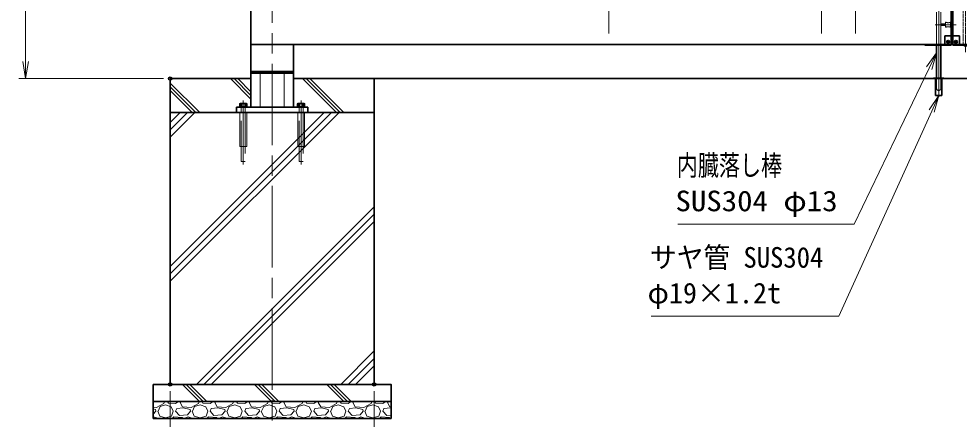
# Model space of a CAD drawing. Units: millimetres, scale not verified. Extents: x -5940 to 5940, y -4200 to 4200.
# Drawn here: x -4544 to -1778, y -2431 to -1252 of the extents above; entities that cross this region are included whole.
import ezdxf
from ezdxf.enums import TextEntityAlignment as Align

# ---------------------------------------------------------------- set-up
doc = ezdxf.new("R2010")
doc.units = ezdxf.units.MM
doc.header["$LTSCALE"] = 20
doc.header["$PDMODE"] = 32
doc.header["$PDSIZE"] = 10
doc.linetypes.add('DASHED', pattern=[7.5, 6, -1.5])
doc.linetypes.add('USER1', pattern=[18, 12, -1.5, 3, -1.5])
for name, color, linetype, lineweight in [('0-1_外形線', 7, 'Continuous', 35), ('0-2_隠れ線', 140, 'DASHED', 18), ('0-3_軸線', 200, 'USER1', 15), ('0-5_細線', 2, 'Continuous', 35), ('0-6_寸法線', 4, 'Continuous', 18), ('0-7_0', 7, 'Continuous', 18), ('0-E_ハッチング', 253, 'Continuous', 13)]:
    doc.layers.add(name, color=color, linetype=linetype, lineweight=lineweight)
doc.layers.add('0-8_Defpoints', color=7, linetype='Continuous')
doc.styles.add('ＭＳ ゴシック', font='')
doc.styles.get('ＭＳ ゴシック').set_extended_font_data('MS Gothic')

# ---------------------------------------------------------------- blocks, each defined once
blk = doc.blocks.new('shgtdhgjhhggf')
at = {"layer": '0-1_外形線'}
for p, q in [((0, 520), (380, 520)), ((0, -40), (0, 0)), ((132, 166.2), (173.8, 166.2)), ((132, 166.2), (132, 153.8)), ((132, 153.8), (173.8, 153.8)), ((186.2, 208), (173.8, 208)), ((173.8, 208), (173.8, 166.2)), ((173.8, 153.8), (173.8, 112)), ((186.2, 112), (173.8, 112)), ((186.2, 208), (186.2, 166.2)), ((186.2, 166.2), (228, 166.2)), ((186.2, 153.8), (186.2, 112)), ((186.2, 153.8), (228, 153.8)), ((228, 166.2), (228, 153.8)), ((380, 520), (380, -40)), ((0, -40), (1504, -40))]:
    blk.add_line(p, q, dxfattribs=at)
blk.add_circle((180, 160), 84, dxfattribs=at)
for centre, radius, start, end in [((1504, 0), 40, 270, 0), ((734, 40), 130, 217.97987, 322.02013)]:
    blk.add_arc(centre, radius, start, end, dxfattribs=at)
at = {"layer": '0-2_隠れ線'}
for p, q in [((604, 4520), (864, 4520)), ((604, 4520), (604, 40)), ((864, 4520), (864, 40)), ((34, 3930), (34, 3630)), ((334, 3630), (334, 3930)), ((334, 3830), (604, 3830)), ((334, 3730), (604, 3730))]:
    blk.add_line(p, q, dxfattribs=at)
for centre, radius, start, end in [((184, 4290), 390, 247.38014, 292.61986), ((184, 3270), 390, 67.38014, 112.61986), ((734, 40), 130, 180, 217.97987), ((734, 40), 130, 322.02013, 0)]:
    blk.add_arc(centre, radius, start, end, dxfattribs=at)
at = {"layer": '0-3_軸線'}
for p, q in [((734, 4902.9), (734, -448.4)), ((-296.3, 3780), (934.3, 3780)), ((180, 160), (87.6, 160)), ((180, 160), (180, 252.4)), ((180, 160), (272.4, 160)), ((180, 160), (180, 67.6))]:
    blk.add_line(p, q, dxfattribs=at)
blk = doc.blocks.new('PROFSP005ACXU6')
at = {"layer": '0-1_外形線'}
for p, q in [((12, 166), (12, 0)), ((199.9, 103.9), (12, 103.9)), ((12, -166), (12, 0)), ((216, 0), (216, 180)), ((199.9, -103.9), (12, -103.9))]:
    blk.add_line(p, q, dxfattribs=at)
for points in [[(108, 207.8), (12, 207.8), (12, 166), (0, 166), (0, 0)], [(108, -207.8), (12, -207.8), (12, -166), (0, -166), (0, 0)], [(216, 180), (199.9, 207.8), (108, 207.8)], [(216, 0), (216, -180), (199.9, -207.8), (108, -207.8)]]:
    blk.add_lwpolyline(points, dxfattribs=at)
for centre, radius, start, end in [((124, 155.9), 92, 325.61587, 34.38413), ((-127.9, 0), 343.9, 342.41211, 17.58789), ((124, -155.9), 92, 325.61587, 34.38413)]:
    blk.add_arc(centre, radius, start, end, dxfattribs=at)
blk = doc.blocks.new('A$C7A822601')
at = {"layer": '0-7_0', "rotation": 90}
blk.add_blockref('PROFSP005ACXU6', (0, 0), dxfattribs=at)
blk = doc.blocks.new('_Open')
at = {"layer": '0-7_0'}
blk.add_line((-20, 3.333), (0, 0), dxfattribs=at)
blk.add_lwpolyline([(-20, -3.333), (0, 0), (-20, 0)], dxfattribs=at)
blk = doc.blocks.new('S28')
at = {"layer": '0-6_寸法線'}
for points in [[(-15350995.6, 57439294.7), (-15340625.2, 57439294.7), (-15336213.4, 57448479.6), (-15335780.4, 57449381)], [(-15336063.1, 57448407.4), (-15335780.4, 57449381), (-15336363.6, 57448551.7)]]:
    blk.add_lwpolyline(points, dxfattribs=at)
at = {"layer": '0-6_寸法線', "color": 254, "style": 'ＭＳ ゴシック'}
for s, width, p in [('内臓落し棒', 0.75, (-15351062.8, 57441791.6)), ('SUS304 φ13', 1.1, (-15351139.6, 57439691.6))]:
    blk.add_text(s, height=1212, dxfattribs=dict(at, width=width)).set_placement(p, align=Align.BOTTOM_LEFT)
blk = doc.blocks.new('S29')
at = {"layer": '0-6_寸法線'}
for points in [[(-15352575.4, 57433872.9), (-15341533, 57433872.9), (-15336062.9, 57445952.5), (-15335650.4, 57446863.5)], [(-15335911.1, 57445883.8), (-15335650.4, 57446863.5), (-15336214.7, 57446021.3)]]:
    blk.add_lwpolyline(points, dxfattribs=at)
at = {"layer": '0-6_寸法線', "color": 254, "style": 'ＭＳ ゴシック', "width": 0.95}
blk.add_text('サヤ管 SUS304', height=1212, dxfattribs=at).set_placement((-15352635, 57436369.8), align=Align.BOTTOM_LEFT)
at = {"layer": '0-6_寸法線', "color": 254, "style": 'ＭＳ ゴシック'}
blk.add_text('φ19×1.2t', height=1212, dxfattribs=at).set_placement((-15352777, 57434269.8), align=Align.BOTTOM_LEFT)

msp = doc.modelspace()

# ---------------------------------------------------------------- linework, layer by layer
at = {"layer": '0-1_外形線'}
for p, q in [((-3861.32, 371.52), (-3861.32, -1328.48)), ((-1801.32, -1330.48), (-1801.32, 371.52)), ((-1796.32, -1330.48), (-1796.32, 371.52)), ((-1820.32, -1302.48), (-1820.32, -1330.48)), ((-1801.32, -1302.48), (-1820.32, -1302.48)), ((-1812.72, -1320.17), (-1812.72, -1320.79)), ((-1810.63, -1320.17), (-1812.72, -1320.17)), ((-1810.63, -1320.79), (-1812.72, -1320.79)), ((-1810.63, -1318.08), (-1810, -1318.08)), ((-1810.63, -1318.08), (-1810.63, -1320.17)), ((-1810.63, -1320.79), (-1810.63, -1322.88)), ((-1810.63, -1322.88), (-1810, -1322.88)), ((-1810, -1318.08), (-1810, -1320.17)), ((-1807.92, -1320.17), (-1810, -1320.17)), ((-1807.92, -1320.79), (-1810, -1320.79)), ((-1810, -1320.79), (-1810, -1322.88)), ((-1807.92, -1320.17), (-1807.92, -1320.79)), ((-3861.32, -1328.48), (-1801.32, -1328.48)), ((-3861.32, -1328.48), (-3861.32, -1512.48)), ((-3736.32, -1328.48), (-3736.32, -1512.48)), ((-1801.32, -1330.48), (-1876.52, -1330.48)), ((-1844.52, -1328.48), (-1844.52, -1426.98)), ((-1831.52, -1328.48), (-1831.52, -1426.98)), ((263.68, -1328.48), (-1796.32, -1328.48)), ((-3861.32, -1407.48), (-3736.32, -1407.48)), ((-3833.82, -1407.48), (-3833.82, -1412.48)), ((-3763.82, -1407.48), (-3763.82, -1412.48)), ((-3736.32, -1412.48), (-3861.32, -1412.48)), ((-3498.82, -1428.48), (138.68, -1428.48)), ((-1853.02, -1428.48), (-1853.02, -1426.98)), ((-1853.02, -1426.98), (-1823.02, -1426.98)), ((-1823.02, -1428.48), (-1853.02, -1428.48)), ((-1847.52, -1428.48), (-1847.52, -1478.48)), ((-1828.52, -1478.48), (-1828.52, -1428.48)), ((-1823.02, -1426.98), (-1823.02, -1428.48)), ((-1847.52, -1478.48), (-1828.52, -1478.48)), ((-3903.82, -1512.48), (-3693.82, -1512.48)), ((-3903.82, -1512.48), (-3903.82, -1528.48)), ((-3693.82, -1512.48), (-3693.82, -1528.48)), ((-3693.82, -1528.48), (-3903.82, -1528.48))]:
    msp.add_line(p, q, dxfattribs=at)
msp.add_lwpolyline([(-3861.32, -1428.48), (-4098.82, -1428.48), (-4098.82, -1528.48), (-3498.82, -1528.48), (-3498.82, -1428.48), (-3736.32, -1428.48)], dxfattribs=at)
for points in [[(-4098.82, -1528.48), (-3498.82, -1528.48), (-3498.82, -2328.48), (-4098.82, -2328.48)], [(-4148.82, -2328.48), (-3448.82, -2328.48), (-3448.82, -2378.48), (-4148.82, -2378.48)], [(-3448.82, -2378.48), (-4148.82, -2378.48), (-4148.82, -2428.48), (-3448.82, -2428.48)]]:
    msp.add_lwpolyline(points, close=True, dxfattribs=at)
msp.add_circle((-1810.32, -1320.48), 4.2, dxfattribs=at)
msp.add_arc((-1876.52, -1328.48), 2, 180, 270, dxfattribs=at)
at = {"layer": '0-2_隠れ線'}
for p, q in [((-1844.52, -1232.98), (-1844.52, -1328.48)), ((-1831.52, -1232.98), (-1831.52, -1328.48)), ((-1818.02, -1267.48), (-1831.52, -1267.48)), ((-1818.02, -1272.48), (-1831.52, -1272.48)), ((-1818.02, -1277.48), (-1818.02, -1262.48)), ((-1803.02, -1262.48), (-1803.02, -1277.48)), ((-3833.82, -1512.48), (-3833.82, -1412.48)), ((-3763.82, -1512.48), (-3763.82, -1412.48)), ((-1846.32, -1428.48), (-1846.32, -1426.98)), ((-1846.32, -1428.48), (-1846.32, -1478.48)), ((-1844.52, -1426.98), (-1844.52, -1456.98)), ((-1831.52, -1426.98), (-1831.52, -1456.98)), ((-1829.72, -1428.48), (-1829.72, -1426.98)), ((-1829.72, -1428.48), (-1829.72, -1478.48)), ((-3889.82, -1512.48), (-3889.82, -1528.48)), ((-3877.82, -1512.48), (-3877.82, -1528.48)), ((-3719.82, -1512.48), (-3719.82, -1528.48)), ((-3707.82, -1512.48), (-3707.82, -1528.48)), ((-3893.82, -1628.48), (-3893.82, -1528.48)), ((-3889.82, -1672.48), (-3889.82, -1528.48)), ((-3873.82, -1528.48), (-3873.82, -1628.48)), ((-3719.82, -1672.48), (-3719.82, -1528.48)), ((-3707.82, -1528.48), (-3707.82, -1672.48)), ((-3873.82, -1628.48), (-3893.82, -1628.48)), ((-3707.82, -1672.48), (-3719.82, -1672.48))]:
    msp.add_line(p, q, dxfattribs=at)
for points in [[(-3877.82, -1528.48), (-3877.82, -1672.48), (-3889.82, -1672.48)], [(-3703.82, -1528.48), (-3703.82, -1628.48), (-3723.82, -1628.48), (-3723.82, -1528.48)]]:
    msp.add_lwpolyline(points, dxfattribs=at)
for centre, radius, start, end in [((-1810.52, -1244.48), 19.5, 247.38013, 292.61986), ((-1810.52, -1295.48), 19.5, 67.38013, 112.61986), ((-1838.02, -1456.98), 6.5, 180, 360)]:
    msp.add_arc(centre, radius, start, end, dxfattribs=at)
at = {"layer": '0-3_軸線'}
for p, q in [((-3798.82, 415.44), (-3798.82, -2467.84)), ((-2808.82, 338.52), (-2808.82, -1295.48)), ((-2182.57, 338.52), (-2182.57, -1295.48)), ((-2082.57, 338.52), (-2082.57, -1295.48)), ((-1838.02, -1215.23), (-1838.02, -1476.45)), ((-1786.5, -1269.98), (-1848.03, -1269.98)), ((-1810.32, -1320.48), (-1814.94, -1320.48)), ((-1810.32, -1320.48), (-1810.32, -1315.86)), ((-1810.32, -1320.48), (-1810.32, -1325.1)), ((-1810.32, -1320.48), (-1805.7, -1320.48)), ((-1838.02, -1422.3), (-1838.02, -1482.32)), ((-3883.82, -1493.14), (-3883.82, -1681.02)), ((-3713.82, -1493.14), (-3713.82, -1681.02))]:
    msp.add_line(p, q, dxfattribs=at)
at = {"layer": '0-6_寸法線'}
for p, q in [((-4524.17, -1378.48), (-4524.17, -578.48)), ((-4118.82, -1428.48), (-4544.17, -1428.48)), ((-4098.82, -2348.48), (-4098.82, -2783.41)), ((-3498.82, -2348.48), (-3498.82, -2783.41))]:
    msp.add_line(p, q, dxfattribs=at)
at = {"layer": '0-8_Defpoints'}
for p in [(-4098.82, -1428.48), (-4098.82, -2328.48), (-3498.82, -2328.48)]:
    msp.add_point(p, dxfattribs=at)
at = {"layer": '0-E_ハッチング'}
for p, q in [((-3861.32, -1488.86), (-3921.69, -1428.48)), ((-3861.32, -1477.98), (-3910.82, -1428.48)), ((-3861.32, -1467.11), (-3899.94, -1428.48)), ((-3609.56, -1528.48), (-3709.56, -1428.48)), ((-3598.69, -1528.48), (-3698.69, -1428.48)), ((-3587.81, -1528.48), (-3687.81, -1428.48)), ((-4012.07, -1528.48), (-4098.82, -1441.74)), ((-4022.95, -1528.48), (-4098.82, -1452.61)), ((-4033.82, -1528.48), (-4098.82, -1463.49)), ((-4098.82, -1557.36), (-4069.94, -1528.48)), ((-4098.82, -1981.62), (-3645.68, -1528.48)), ((-4098.82, -1579.11), (-4048.19, -1528.48)), ((-4098.82, -2003.37), (-3623.93, -1528.48)), ((-4098.82, -1600.86), (-4026.44, -1528.48)), ((-4098.82, -2025.12), (-3602.18, -1528.48)), ((-4021.41, -2328.48), (-3498.82, -1805.89)), ((-3999.66, -2328.48), (-3498.82, -1827.64)), ((-3977.91, -2328.48), (-3498.82, -1849.39)), ((-3597.15, -2328.48), (-3498.82, -2230.15)), ((-3575.4, -2328.48), (-3498.82, -2251.9)), ((-3553.65, -2328.48), (-3498.82, -2273.65)), ((-4012.74, -2378.48), (-4062.74, -2328.48)), ((-4001.87, -2378.48), (-4051.87, -2328.48)), ((-3990.99, -2378.48), (-4040.99, -2328.48)), ((-3800.61, -2378.48), (-3850.61, -2328.48)), ((-3789.74, -2378.48), (-3839.74, -2328.48)), ((-3778.86, -2378.48), (-3828.86, -2328.48)), ((-3588.48, -2378.48), (-3638.48, -2328.48)), ((-3577.6, -2378.48), (-3627.6, -2328.48)), ((-3566.73, -2378.48), (-3616.73, -2328.48)), ((-4115.41, -2378.48), (-4117.34, -2385.24)), ((-4106.56, -2378.48), (-4104.14, -2384.23)), ((-4069.59, -2382.2), (-4066.25, -2378.48)), ((-4013.81, -2378.48), (-4015.74, -2385.24)), ((-4004.96, -2378.48), (-4002.54, -2384.23)), ((-3981.2, -2385.24), (-3972.45, -2378.48)), ((-3967.99, -2382.2), (-3964.65, -2378.48)), ((-3912.21, -2378.48), (-3914.14, -2385.24)), ((-3903.36, -2378.48), (-3900.94, -2384.23)), ((-3879.6, -2385.24), (-3870.85, -2378.48)), ((-3866.39, -2382.2), (-3863.05, -2378.48)), ((-3810.61, -2378.48), (-3812.54, -2385.24)), ((-3801.76, -2378.48), (-3799.34, -2384.23)), ((-3778, -2385.24), (-3769.25, -2378.48)), ((-3764.79, -2382.2), (-3761.45, -2378.48)), ((-3709.01, -2378.48), (-3710.94, -2385.24)), ((-3700.16, -2378.48), (-3697.74, -2384.23)), ((-3676.4, -2385.24), (-3667.65, -2378.48)), ((-3663.19, -2382.2), (-3659.85, -2378.48)), ((-3607.41, -2378.48), (-3609.34, -2385.24)), ((-3598.56, -2378.48), (-3596.14, -2384.23)), ((-3574.8, -2385.24), (-3566.05, -2378.48)), ((-3561.59, -2382.2), (-3558.25, -2378.48)), ((-3505.81, -2378.48), (-3507.74, -2385.24)), ((-3496.96, -2378.48), (-3494.54, -2384.23)), ((-3473.2, -2385.24), (-3464.45, -2378.48)), ((-3459.99, -2382.2), (-3456.65, -2378.48)), ((-4138.68, -2396.42), (-4148.82, -2395.61)), ((-4141.73, -2402.52), (-4148.82, -2400.74)), ((-4140.71, -2407.6), (-4141.73, -2402.52)), ((-4117.34, -2385.24), (-4138.68, -2396.42)), ((-4134.62, -2407.6), (-4128.52, -2393.37)), ((-4128.52, -2393.37), (-4112.26, -2388.29)), ((-4112.26, -2388.29), (-4096.01, -2394.39)), ((-4096.01, -2394.39), (-4089.91, -2407.6)), ((-4082.8, -2407.6), (-4079.75, -2399.47)), ((-4060.45, -2397.44), (-4079.75, -2399.47)), ((-4062.48, -2394.39), (-4069.59, -2382.2)), ((-4037.08, -2396.42), (-4062.48, -2394.39)), ((-4040.13, -2402.52), (-4060.45, -2397.44)), ((-4039.11, -2407.6), (-4040.13, -2402.52)), ((-4015.74, -2385.24), (-4037.08, -2396.42)), ((-4033.02, -2407.6), (-4026.92, -2393.37)), ((-4026.92, -2393.37), (-4010.66, -2388.29)), ((-4010.66, -2388.29), (-3994.41, -2394.39)), ((-4002.54, -2384.23), (-3981.2, -2385.24)), ((-3994.41, -2394.39), (-3988.31, -2407.6)), ((-3981.2, -2407.6), (-3978.15, -2399.47)), ((-3958.85, -2397.44), (-3978.15, -2399.47)), ((-3960.88, -2394.39), (-3967.99, -2382.2)), ((-3935.48, -2396.42), (-3960.88, -2394.39)), ((-3938.53, -2402.52), (-3958.85, -2397.44)), ((-3937.51, -2407.6), (-3938.53, -2402.52)), ((-3914.14, -2385.24), (-3935.48, -2396.42)), ((-3931.42, -2407.6), (-3925.32, -2393.37)), ((-3925.32, -2393.37), (-3909.06, -2388.29)), ((-3909.06, -2388.29), (-3892.81, -2394.39)), ((-3900.94, -2384.23), (-3879.6, -2385.24)), ((-3892.81, -2394.39), (-3886.71, -2407.6)), ((-3879.6, -2407.6), (-3876.55, -2399.47)), ((-3857.25, -2397.44), (-3876.55, -2399.47)), ((-3859.28, -2394.39), (-3866.39, -2382.2)), ((-3833.88, -2396.42), (-3859.28, -2394.39)), ((-3836.93, -2402.52), (-3857.25, -2397.44)), ((-3835.91, -2407.6), (-3836.93, -2402.52)), ((-3812.54, -2385.24), (-3833.88, -2396.42)), ((-3829.82, -2407.6), (-3823.72, -2393.37)), ((-3823.72, -2393.37), (-3807.46, -2388.29)), ((-3807.46, -2388.29), (-3791.21, -2394.39)), ((-3799.34, -2384.23), (-3778, -2385.24)), ((-3791.21, -2394.39), (-3785.11, -2407.6)), ((-3778, -2407.6), (-3774.95, -2399.47)), ((-3755.65, -2397.44), (-3774.95, -2399.47)), ((-3757.68, -2394.39), (-3764.79, -2382.2)), ((-3732.28, -2396.42), (-3757.68, -2394.39)), ((-3735.33, -2402.52), (-3755.65, -2397.44)), ((-3734.31, -2407.6), (-3735.33, -2402.52)), ((-3710.94, -2385.24), (-3732.28, -2396.42)), ((-3728.22, -2407.6), (-3722.12, -2393.37)), ((-3722.12, -2393.37), (-3705.86, -2388.29)), ((-3705.86, -2388.29), (-3689.61, -2394.39)), ((-3697.74, -2384.23), (-3676.4, -2385.24)), ((-3689.61, -2394.39), (-3683.51, -2407.6)), ((-3676.4, -2407.6), (-3673.35, -2399.47)), ((-3654.05, -2397.44), (-3673.35, -2399.47)), ((-3656.08, -2394.39), (-3663.19, -2382.2)), ((-3630.68, -2396.42), (-3656.08, -2394.39)), ((-3633.73, -2402.52), (-3654.05, -2397.44)), ((-3632.71, -2407.6), (-3633.73, -2402.52)), ((-3609.34, -2385.24), (-3630.68, -2396.42)), ((-3626.62, -2407.6), (-3620.52, -2393.37)), ((-3620.52, -2393.37), (-3604.26, -2388.29)), ((-3604.26, -2388.29), (-3588.01, -2394.39)), ((-3596.14, -2384.23), (-3574.8, -2385.24)), ((-3588.01, -2394.39), (-3581.91, -2407.6)), ((-3574.8, -2407.6), (-3571.75, -2399.47)), ((-3552.45, -2397.44), (-3571.75, -2399.47)), ((-3554.48, -2394.39), (-3561.59, -2382.2)), ((-3529.08, -2396.42), (-3554.48, -2394.39)), ((-3532.13, -2402.52), (-3552.45, -2397.44)), ((-3531.11, -2407.6), (-3532.13, -2402.52)), ((-3507.74, -2385.24), (-3529.08, -2396.42)), ((-3525.02, -2407.6), (-3518.92, -2393.37)), ((-3518.92, -2393.37), (-3502.66, -2388.29)), ((-3502.66, -2388.29), (-3486.41, -2394.39)), ((-3494.54, -2384.23), (-3473.2, -2385.24)), ((-3486.41, -2394.39), (-3480.31, -2407.6)), ((-3473.2, -2407.6), (-3470.15, -2399.47)), ((-3450.85, -2397.44), (-3470.15, -2399.47)), ((-3452.88, -2394.39), (-3459.99, -2382.2)), ((-3448.82, -2394.71), (-3452.88, -2394.39)), ((-3448.82, -2397.94), (-3450.85, -2397.44)), ((-4140.71, -2407.6), (-4148.82, -2416.6)), ((-4147.82, -2423.85), (-4148.82, -2424.28)), ((-4135.63, -2427.92), (-4147.82, -2423.85)), ((-4136.58, -2428.48), (-4135.63, -2427.92)), ((-4135.63, -2407.6), (-4129.54, -2421.82)), ((-4129.54, -2421.82), (-4112.27, -2426.9)), ((-4112.26, -2426.9), (-4094.99, -2421.82)), ((-4094.99, -2421.82), (-4089.91, -2407.6)), ((-4087.88, -2423.85), (-4092.95, -2428.48)), ((-4063.5, -2425.88), (-4087.88, -2423.85)), ((-4071.62, -2419.79), (-4082.8, -2407.6)), ((-4048.26, -2417.76), (-4071.62, -2419.79)), ((-4061.91, -2428.48), (-4063.5, -2425.88)), ((-4046.22, -2423.85), (-4053.34, -2426.9)), ((-4053.34, -2426.9), (-4052.7, -2428.48)), ((-4039.11, -2407.6), (-4048.26, -2417.76)), ((-4034.03, -2427.92), (-4046.22, -2423.85)), ((-4034.98, -2428.48), (-4034.03, -2427.92)), ((-4034.03, -2407.6), (-4027.94, -2421.82)), ((-4027.94, -2421.82), (-4010.67, -2426.9)), ((-4010.66, -2426.9), (-3993.39, -2421.82)), ((-3993.39, -2421.82), (-3988.31, -2407.6)), ((-3986.28, -2423.85), (-3991.35, -2428.48)), ((-3961.9, -2425.88), (-3986.28, -2423.85)), ((-3970.02, -2419.79), (-3981.2, -2407.6)), ((-3946.66, -2417.76), (-3970.02, -2419.79)), ((-3960.31, -2428.48), (-3961.9, -2425.88)), ((-3944.62, -2423.85), (-3951.74, -2426.9)), ((-3951.74, -2426.9), (-3951.1, -2428.48)), ((-3937.51, -2407.6), (-3946.66, -2417.76)), ((-3932.43, -2427.92), (-3944.62, -2423.85)), ((-3933.38, -2428.48), (-3932.43, -2427.92)), ((-3932.43, -2407.6), (-3926.34, -2421.82)), ((-3926.34, -2421.82), (-3909.07, -2426.9)), ((-3909.06, -2426.9), (-3891.79, -2421.82)), ((-3891.79, -2421.82), (-3886.71, -2407.6)), ((-3884.68, -2423.85), (-3889.75, -2428.48)), ((-3860.3, -2425.88), (-3884.68, -2423.85)), ((-3868.42, -2419.79), (-3879.6, -2407.6)), ((-3845.06, -2417.76), (-3868.42, -2419.79)), ((-3858.71, -2428.48), (-3860.3, -2425.88)), ((-3843.02, -2423.85), (-3850.14, -2426.9)), ((-3850.14, -2426.9), (-3849.5, -2428.48)), ((-3835.91, -2407.6), (-3845.06, -2417.76)), ((-3830.83, -2427.92), (-3843.02, -2423.85)), ((-3831.78, -2428.48), (-3830.83, -2427.92)), ((-3830.83, -2407.6), (-3824.74, -2421.82)), ((-3824.74, -2421.82), (-3807.47, -2426.9)), ((-3807.46, -2426.9), (-3790.19, -2421.82)), ((-3790.19, -2421.82), (-3785.11, -2407.6)), ((-3783.08, -2423.85), (-3788.15, -2428.48)), ((-3758.7, -2425.88), (-3783.08, -2423.85)), ((-3766.82, -2419.79), (-3778, -2407.6)), ((-3743.46, -2417.76), (-3766.82, -2419.79)), ((-3757.11, -2428.48), (-3758.7, -2425.88)), ((-3741.42, -2423.85), (-3748.54, -2426.9)), ((-3748.54, -2426.9), (-3747.9, -2428.48)), ((-3734.31, -2407.6), (-3743.46, -2417.76)), ((-3729.23, -2427.92), (-3741.42, -2423.85)), ((-3730.18, -2428.48), (-3729.23, -2427.92)), ((-3729.23, -2407.6), (-3723.14, -2421.82)), ((-3723.14, -2421.82), (-3705.87, -2426.9)), ((-3705.86, -2426.9), (-3688.59, -2421.82)), ((-3688.59, -2421.82), (-3683.51, -2407.6)), ((-3681.48, -2423.85), (-3686.55, -2428.48)), ((-3657.1, -2425.88), (-3681.48, -2423.85)), ((-3665.22, -2419.79), (-3676.4, -2407.6)), ((-3641.86, -2417.76), (-3665.22, -2419.79)), ((-3655.51, -2428.48), (-3657.1, -2425.88)), ((-3639.82, -2423.85), (-3646.94, -2426.9)), ((-3646.94, -2426.9), (-3646.3, -2428.48)), ((-3632.71, -2407.6), (-3641.86, -2417.76)), ((-3627.63, -2427.92), (-3639.82, -2423.85)), ((-3628.58, -2428.48), (-3627.63, -2427.92)), ((-3627.63, -2407.6), (-3621.54, -2421.82)), ((-3621.54, -2421.82), (-3604.27, -2426.9)), ((-3604.26, -2426.9), (-3586.99, -2421.82)), ((-3586.99, -2421.82), (-3581.91, -2407.6)), ((-3579.88, -2423.85), (-3584.95, -2428.48)), ((-3555.5, -2425.88), (-3579.88, -2423.85)), ((-3563.62, -2419.79), (-3574.8, -2407.6)), ((-3540.26, -2417.76), (-3563.62, -2419.79)), ((-3553.91, -2428.48), (-3555.5, -2425.88)), ((-3538.22, -2423.85), (-3545.34, -2426.9)), ((-3545.34, -2426.9), (-3544.7, -2428.48)), ((-3531.11, -2407.6), (-3540.26, -2417.76)), ((-3526.03, -2427.92), (-3538.22, -2423.85)), ((-3526.98, -2428.48), (-3526.03, -2427.92)), ((-3526.03, -2407.6), (-3519.94, -2421.82)), ((-3519.94, -2421.82), (-3502.67, -2426.9)), ((-3502.66, -2426.9), (-3485.39, -2421.82)), ((-3485.39, -2421.82), (-3480.31, -2407.6)), ((-3478.28, -2423.85), (-3483.35, -2428.48)), ((-3453.9, -2425.88), (-3478.28, -2423.85)), ((-3462.02, -2419.79), (-3473.2, -2407.6)), ((-3448.82, -2418.64), (-3462.02, -2419.79)), ((-3452.31, -2428.48), (-3453.9, -2425.88))]:
    msp.add_line(p, q, dxfattribs=at)
msp.add_lwpolyline([(-4104.14, -2384.23), (-4082.8, -2385.24), (-4074.05, -2378.48)], dxfattribs=at)

# ---------------------------------------------------------------- block references
at = {"layer": '0-1_外形線', "xscale": 0.05, "yscale": 0.05}
msp.add_blockref('shgtdhgjhhggf', (-1796.32, -1328.48), dxfattribs=at)
at = {"layer": '0-5_細線', "xscale": -0.05, "yscale": 0.05}
for p in [(-3883.82, -1512.48), (-3713.82, -1512.48)]:
    msp.add_blockref('A$C7A822601', p, dxfattribs=at)
at = {"layer": '0-6_寸法線', "xscale": 0.05, "yscale": 0.05}
for name in ['S28', 'S29']:
    msp.add_blockref(name, (764944.5, -2873821.66), dxfattribs=at)
at = {"layer": '0-6_寸法線', "xscale": 2.5, "yscale": 2.5, "rotation": 270}
msp.add_blockref('_Open', (-4524.17, -1428.48), dxfattribs=at)

doc.saveas('drawing.dxf')
